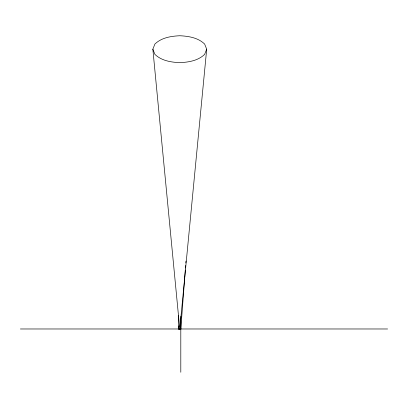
<?xml version="1.0" encoding="UTF-8"?>
<svg xmlns="http://www.w3.org/2000/svg" width="408" height="408" viewBox="0 0 408 408"><rect width="100%" height="100%" fill="white"/><g stroke="black" fill="none" stroke-linecap="round" stroke-linejoin="round"><path stroke-width="0.61" d="M185.298 269.963L180.805 329.18A1.076 0.536 4.3 0 1 179.755 329.511A1.076 0.536 4.3 0 1 178.73 329.047L178.923 325.916M185.441 268.056L185.635 265.516M185.824 262.971L185.966 261.069M206.693 49.205L179.77 328.976L152.852 49.205L154.897 44.054C161.507 37.643 170.937 36.169 179.77 35.746C188.603 36.169 198.033 37.643 204.643 44.054L206.693 49.205L204.643 54.356C198.033 60.767 188.603 62.24 179.77 62.664C170.937 62.24 161.507 60.767 154.897 54.356L152.852 49.205M20.4 328.976L387.6 328.976M180.846 329.047L180.815 328.904A1.076 0.536 4.3 0 0 179.648 328.435A1.076 0.536 4.3 0 0 178.699 328.904M180.846 316.358L180.846 328.976M180.805 329.18L180.805 372.254M178.73 328.45L178.73 328.976M178.694 315.614L178.694 328.976"/></g></svg>
